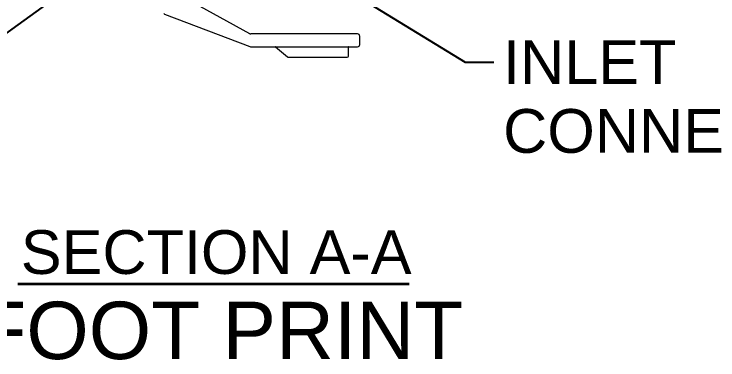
# Model space of a CAD drawing. Header units: inches. Extents: x 20 to 536, y 8 to 344.
# Drawn here: x 264.64 to 303.22, y 192.29 to 211.26 of the extents above; entities that cross this region are included whole.
import ezdxf

# ---------------------------------------------------------------- set-up
doc = ezdxf.new("R2010")
doc.units = ezdxf.units.IN
doc.header["$LTSCALE"] = 16
doc.header["$MEASUREMENT"] = 0
doc.layers.add('Symbol', color=7, linetype='Continuous', lineweight=25)
doc.layers.add('Visible', color=7, linetype='Continuous', lineweight=18)
doc.styles.add('Standard D-E', font='arial.ttf')
doc.styles.add('Standard Large', font='arial.ttf')
doc.styles.add('Text Style242', font='arial.ttf')
doc.dimstyles.new('Default D-E$7', dxfattribs={"dimscale": 16, "dimtxt": 0.15, "dimasz": 0.098425, "dimexe": 0.125, "dimexo": 0.0625, "dimgap": 0.031496, "dimtad": 0, "dimtih": 1, "dimtoh": 1, "dimrnd": 1e-08, "dimzin": 4, "dimdsep": 46, "dimtxsty": 'Standard D-E', "dimcen": 0.09, "dimdle": 0.393701, "dimclrd": 256, "dimclre": 256, "dimclrt": 256, "dimadec": 0, "dimazin": 1, "dimtfac": 1, "dimtofl": 0, "dimtmove": 0, "dimatfit": 3, "dimfxl": 1, "dimtolj": 1, "dimtzin": 4, "dimlwd": -1, "dimlwe": -1, "dimarcsym": 0})

msp = doc.modelspace()

# ---------------------------------------------------------------- linework, layer by layer
at = {"layer": 'Symbol', "lineweight": 35}
msp.add_line((264.851752, 196.475448), (286.288948, 196.475448), dxfattribs=at)
at = {"layer": 'Visible'}
for p, q in [((277.563348, 210.183728), (272.919352, 212.739154)), ((272.887986, 211.260053), (277.569993, 209.476432)), ((283.466489, 210.168243), (277.62361, 210.168243)), ((283.591489, 209.593243), (283.591489, 210.043243)), ((277.614493, 209.468243), (283.466489, 209.468243)), ((278.972066, 209.463563), (279.635019, 208.90728)), ((282.966489, 208.953243), (282.966489, 209.448243)), ((279.673586, 208.893243), (282.906489, 208.893243))]:
    msp.add_line(p, q, dxfattribs=at)
for centre, radius, start, end in [((272.843486, 211.143243), 0.125, 69.145542, 90), ((277.62361, 210.293243), 0.125, 241.1775702, 270), ((283.466489, 210.043243), 0.125, 0, 90), ((283.466489, 209.593243), 0.125, 270, 0), ((277.614493, 209.593243), 0.125, 249.145542, 270), ((278.95921, 209.448243), 0.02, 50, 90), ((282.986489, 209.448243), 0.02, 90, 180), ((279.673586, 208.953243), 0.06, 230, 270), ((282.906489, 208.953243), 0.06, 270, 0)]:
    msp.add_arc(centre, radius, start, end, dxfattribs=at)

# ---------------------------------------------------------------- texts
at = {"layer": 'Symbol', "insert": (291.447294, 209.828511), "char_height": 2.40000008, "width": 22.54390416, "attachment_point": 1, "line_spacing_factor": 0.944221, "style": 'Standard D-E'}
msp.add_mtext('\\fArial|b0|i0;INLET\\P\\fArial|b0|i0;CONNECTION', dxfattribs=at)
at = {"layer": 'Symbol', "attachment_point": 7}
for s, insert, char_height, style in [('SECTION A-A', (265.009193, 196.975204), 2.40000008, 'Text Style242'), ('FOOT PRINT', (262.623694, 192.293484), 3.1496063, 'Standard Large')]:
    msp.add_mtext(s, dxfattribs=dict(at, insert=insert, char_height=char_height, style=style))

# ---------------------------------------------------------------- leaders
at = {"layer": 'Symbol', "annotation_type": 0, "has_hookline": 1}
for points, hookline_direction, text_width in [([(278.567714, 215.238056), (289.368553, 208.628511), (290.943357, 208.628511)], 0, 22.096044), ([(269.90008, 214.334283), (262.09116, 208.679976), (260.516357, 208.679976)], 1, 46.042021)]:
    msp.add_leader(points, dimstyle='Default D-E$7', override={"dimtad": 0}, dxfattribs=dict(at, hookline_direction=hookline_direction, text_width=text_width))

doc.saveas('drawing.dxf')
